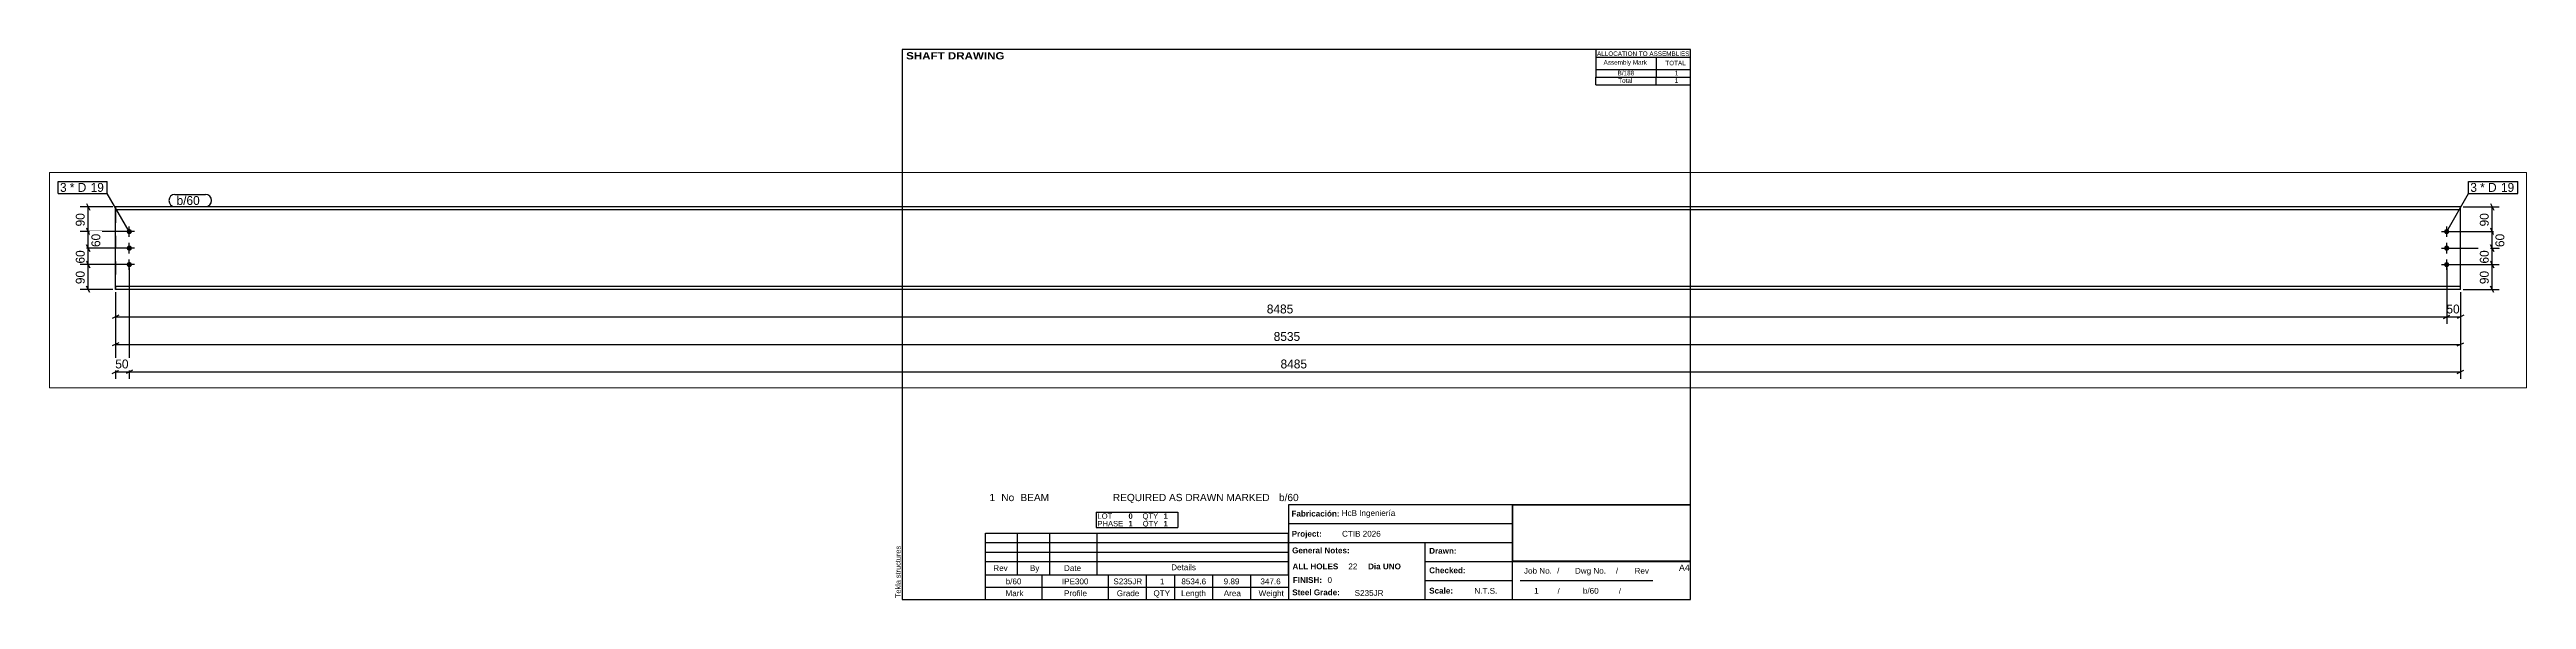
# Paper-space layout 'Layout1' of a CAD drawing. Header units: millimetres. Extents: x -305 to 596, y 5 to 205.
# The model-space entities are those that its viewports show. They can reach past a viewport. Long polylines and large blocks are cut down to what shows.
import ezdxf

# ---------------------------------------------------------------- set-up
doc = ezdxf.new("R2010")
doc.units = ezdxf.units.MM
doc.linetypes.add('DXK_LINE_DOT4', pattern=[0.9408, 0.4704, -0.4704])
doc.layers.add('Viewport layer', color=7, linetype='Continuous', plot=False)
doc.styles.add('Arial', font='ARIAL.TTF', dxfattribs={"height": 0.2})
doc.styles.add('Arial Black', font='ARIBLK.TTF', dxfattribs={"height": 0.2})
doc.styles.add('Arial Bold', font='ARIALBD.TTF', dxfattribs={"height": 0.2})
doc.styles.add('Comic Sans MS', font='COMIC.TTF', dxfattribs={"height": 0.2})

msp = doc.modelspace()

# ---------------------------------------------------------------- hatches: boundary and pattern name
at = {"linetype": 'Continuous'}
for points in [[(299.8, 567.6), (299.6, 565.6), (299, 563.7), (298, 562), (296.7, 560.5), (295.1, 559.4), (293.3, 558.6), (291.3, 558.2), (289.3, 558.2), (287.4, 558.6), (285.6, 559.4), (284, 560.5), (282.6, 562), (281.7, 563.7), (281, 565.6), (280.8, 567.6), (281, 569.6), (281.7, 571.5), (282.6, 573.2), (284, 574.7), (285.6, 575.8), (287.4, 576.6), (289.3, 577), (291.3, 577), (293.3, 576.6), (295.1, 575.8), (296.7, 574.7), (298, 573.2), (299, 571.5), (299.6, 569.6)], [(8715.4, 567.6, -1), (8734.4, 567.6, -1)], [(299.8, 507.6), (299.6, 505.6), (299, 503.7), (298, 502), (296.7, 500.5), (295.1, 499.4), (293.3, 498.6), (291.3, 498.2), (289.3, 498.2), (287.4, 498.6), (285.6, 499.4), (284, 500.5), (282.6, 502), (281.7, 503.7), (281, 505.6), (280.8, 507.6), (281, 509.6), (281.7, 511.5), (282.6, 513.2), (284, 514.7), (285.6, 515.8), (287.4, 516.6), (289.3, 517), (291.3, 517), (293.3, 516.6), (295.1, 515.8), (296.7, 514.7), (298, 513.2), (299, 511.5), (299.6, 509.6)], [(299.8, 447.6), (299.6, 445.6), (299, 443.7), (298, 442), (296.7, 440.5), (295.1, 439.4), (293.3, 438.6), (291.3, 438.2), (289.3, 438.2), (287.4, 438.6), (285.6, 439.4), (284, 440.5), (282.6, 442), (281.7, 443.7), (281, 445.6), (280.8, 447.6), (281, 449.6), (281.7, 451.5), (282.6, 453.2), (284, 454.7), (285.6, 455.8), (287.4, 456.6), (289.3, 457), (291.3, 457), (293.3, 456.6), (295.1, 455.8), (296.7, 454.7), (298, 453.2), (299, 451.5), (299.6, 449.6)], [(8715.4, 507.6, -1), (8734.4, 507.6, -1)], [(8715.4, 447.6, -1), (8734.4, 447.6, -1)]]:
    msp.add_hatch(color=3, dxfattribs=at).paths.add_polyline_path(points)

# ---------------------------------------------------------------- linework, layer by layer
at = {"color": 8, "linetype": 'Continuous'}
for p, q in [((230.3, 657.6), (111.9, 657.6)), ((134.3, 669.6), (146.3, 645.6)), ((140.3, 567.6), (140.3, 657.6)), ((8784.9, 657.6), (8915.9, 657.6)), ((8884.3, 669.6), (8896.3, 645.6)), ((8890.3, 567.6), (8890.3, 657.6)), ((280.3, 567.6), (111.9, 567.6)), ((146.3, 555.6), (134.3, 579.6)), ((8734.9, 567.6), (8915.9, 567.6)), ((8896.3, 555.6), (8884.3, 579.6)), ((280.3, 507.6), (114.7, 507.6)), ((146.3, 495.6), (134.3, 519.6)), ((146.3, 435.6), (134.3, 459.6)), ((8734.9, 507.6), (8918.7, 507.6)), ((8896.3, 495.6), (8884.3, 519.6)), ((8896.3, 435.6), (8884.3, 459.6)), ((280.3, 447.6), (111.9, 447.6)), ((146.3, 345.6), (134.3, 369.6)), ((290.3, 437.6), (290.3, 32)), ((290.3, 437.6), (290.3, 32)), ((8724.9, 437.6), (8724.9, 232)), ((8734.9, 447.6), (8915.9, 447.6)), ((8896.3, 345.6), (8884.3, 369.6)), ((230.3, 357.6), (111.9, 357.6)), ((240.3, 347.6), (240.3, 232)), ((240.3, 347.6), (240.3, 132)), ((240.3, 347.6), (240.3, 32)), ((8774.9, 347.6), (8774.9, 232)), ((8784.9, 357.6), (8915.9, 357.6)), ((252.3, 263.6), (228.3, 251.6)), ((8712.9, 251.6), (8736.9, 263.6)), ((8724.9, 257.6), (8774.9, 257.6)), ((8786.9, 263.6), (8762.9, 251.6)), ((252.3, 163.6), (228.3, 151.6)), ((240.3, 157.6), (8774.9, 157.6)), ((8762.9, 151.6), (8786.9, 163.6)), ((228.3, 51.6), (252.3, 63.6)), ((240.3, 57.6), (290.3, 57.6)), ((302.3, 63.6), (278.3, 51.6)), ((302.3, 63.6), (278.3, 51.6)), ((290.3, 57.6), (8774.9, 57.6)), ((8762.9, 51.6), (8786.9, 63.6))]:
    msp.add_line(p, q, dxfattribs=at)
at = {"color": 7, "linetype": 'Continuous'}
for p, q in [((240.3, 646.9), (240.3, 657.6)), ((8774.9, 657.6), (240.3, 657.6)), ((240.3, 368.3), (240.3, 646.9)), ((240.3, 646.9), (240.3, 646.9)), ((8774.9, 646.9), (240.3, 646.9)), ((8774.9, 357.6), (8774.9, 657.6)), ((240.3, 357.6), (240.3, 368.3)), ((240.3, 368.3), (240.3, 368.3)), ((8774.9, 368.3), (240.3, 368.3)), ((8774.9, 357.6), (240.3, 357.6))]:
    msp.add_line(p, q, dxfattribs=at)
at = {"color": 7, "linetype": 'DXK_LINE_DOT4'}
for p, q in [((240.3, 657.6), (240.3, 657.6)), ((240.3, 657.6), (240.3, 646.9)), ((240.3, 646.9), (240.3, 646.9)), ((240.3, 646.9), (240.3, 368.3)), ((240.3, 368.3), (240.3, 368.3)), ((240.3, 368.3), (240.3, 357.6)), ((240.3, 357.6), (240.3, 357.6))]:
    msp.add_line(p, q, dxfattribs=at)
at = {"color": 3, "linetype": 'Continuous'}
for p, q in [((309.3, 567.6), (271.3, 567.6)), ((290.3, 548.6), (290.3, 586.6)), ((8705.9, 567.6), (8743.9, 567.6)), ((8724.9, 548.6), (8724.9, 586.6)), ((309.3, 507.6), (271.3, 507.6)), ((290.3, 488.6), (290.3, 526.6)), ((290.3, 428.6), (290.3, 466.6)), ((8705.9, 507.6), (8743.9, 507.6)), ((8724.9, 488.6), (8724.9, 526.6)), ((8724.9, 428.6), (8724.9, 466.6)), ((309.3, 447.6), (271.3, 447.6)), ((8705.9, 447.6), (8743.9, 447.6))]:
    msp.add_line(p, q, dxfattribs=at)

# ---------------------------------------------------------------- wipeouts: each hides what was drawn before it
at = {"color": 0}
for points in [[(64.1, 712.2), (64.1, 744.2), (38, 744.2), (38, 712.2)], [(8837, 712.2), (8837, 744.2), (8810.9, 744.2), (8810.9, 712.2)]]:
    msp.add_wipeout(points, dxfattribs=at)

# ---------------------------------------------------------------- next in the draw order: wipeouts: each hides what was drawn before it
for points in [[(64.1, 712.2), (64.1, 744.2), (38, 744.2), (38, 712.2)], [(8837, 712.2), (8837, 744.2), (8810.9, 744.2), (8810.9, 712.2)], [(134.3, 645.1), (89.5, 645.1), (89.5, 580.1), (134.3, 580.1)], [(561.6, 664.6), (561.6, 696.6), (462.3, 696.6), (462.3, 664.6)], [(8884.3, 645.1), (8839.5, 645.1), (8839.5, 580.1), (8884.3, 580.1)], [(8782.4, 263.6), (8782.4, 308.4), (8717.5, 308.4), (8717.5, 263.6)], [(4566.2, 163.6), (4566.2, 208.4), (4449.1, 208.4), (4449.1, 163.6)], [(297.8, 63.6), (297.8, 108.4), (232.9, 108.4), (232.9, 63.6)], [(4591.2, 63.6), (4591.2, 108.4), (4474.1, 108.4), (4474.1, 63.6)]]:
    msp.add_wipeout(points, dxfattribs=at)

# ---------------------------------------------------------------- next in the draw order: linework, layer by layer
at = {"color": 8, "linetype": 'Continuous'}
for p, q in [((280.3, 567.6), (114.7, 567.6)), ((134.3, 579.6), (146.3, 555.6)), ((140.3, 507.6), (140.3, 567.6)), ((8734.9, 567.6), (8918.7, 567.6)), ((8884.3, 579.6), (8896.3, 555.6)), ((8890.3, 507.6), (8890.3, 567.6)), ((8724.9, 437.6), (8724.9, 232)), ((8774.9, 347.6), (8774.9, 132)), ((8774.9, 347.6), (8774.9, 32)), ((240.3, 257.6), (8724.9, 257.6)), ((8712.9, 251.6), (8736.9, 263.6))]:
    msp.add_line(p, q, dxfattribs=at)

# ---------------------------------------------------------------- next in the draw order: texts
at = {"color": 3, "style": 'Comic Sans MS'}
for p in [(127.9, 586.5), (8877.9, 586.5)]:
    msp.add_text('90', height=32.38, rotation=90.00021, dxfattribs=at).set_placement(p)
for s, p in [('50', (8723.9, 270)), ('8535', (4455.5, 170)), ('50', (239.3, 70)), ('8485', (4480.5, 70))]:
    msp.add_text(s, height=32.38, dxfattribs=at).set_placement(p)

# ---------------------------------------------------------------- next in the draw order: wipeouts: each hides what was drawn before it
at = {"color": 0}
for points in [[(139.9, 712.2), (139.9, 744.2), (73.7, 744.2), (73.7, 712.2)], [(8912.8, 712.2), (8912.8, 744.2), (8846.6, 744.2), (8846.6, 712.2)], [(561.6, 664.6), (561.6, 696.6), (462.3, 696.6), (462.3, 664.6)]]:
    msp.add_wipeout(points, dxfattribs=at)

# ---------------------------------------------------------------- next in the draw order: linework, layer by layer
at = {"color": 7, "linetype": 'Continuous'}
for p, q in [((456.3, 702.6), (567.6, 702.6)), ((456.3, 658.6), (567.6, 658.6))]:
    msp.add_line(p, q, dxfattribs=at)
for centre, start, end in [((456.3, 680.6), 90, 270), ((567.6, 680.6), 270, 90)]:
    msp.add_arc(centre, 22, start, end, dxfattribs=at)

# ---------------------------------------------------------------- next in the draw order: texts
at = {"color": 3, "style": 'Comic Sans MS'}
msp.add_text('b/60', height=32.38, dxfattribs=at).set_placement((462.3, 664.6))

# ---------------------------------------------------------------- next in the draw order: wipeouts: each hides what was drawn before it
at = {"color": 0}
for points in [[(139.9, 712.2), (139.9, 744.2), (73.7, 744.2), (73.7, 712.2)], [(8912.8, 712.2), (8912.8, 744.2), (8846.6, 744.2), (8846.6, 712.2)], [(191.1, 570.1), (146.3, 570.1), (146.3, 505.1), (191.1, 505.1)], [(8941.1, 570.1), (8896.3, 570.1), (8896.3, 505.1), (8941.1, 505.1)], [(4541.2, 263.6), (4541.2, 308.4), (4424.1, 308.4), (4424.1, 263.6)]]:
    msp.add_wipeout(points, dxfattribs=at)

# ---------------------------------------------------------------- next in the draw order: linework, layer by layer
at = {"color": 7, "linetype": 'Continuous'}
for p, q in [((32, 706.2), (32, 750.2)), ((8804.9, 706.2), (8804.9, 750.2)), ((8724.9, 567.6), (8804.9, 706.2))]:
    msp.add_line(p, q, dxfattribs=at)
at = {"color": 8, "linetype": 'Continuous'}
for p, q in [((280.3, 507.6), (111.9, 507.6)), ((134.3, 519.6), (146.3, 495.6)), ((140.3, 447.6), (140.3, 507.6)), ((8734.9, 507.6), (8915.9, 507.6)), ((8884.3, 519.6), (8896.3, 495.6)), ((8890.3, 447.6), (8890.3, 507.6))]:
    msp.add_line(p, q, dxfattribs=at)

# ---------------------------------------------------------------- next in the draw order: texts
at = {"color": 3, "style": 'Comic Sans MS'}
for s, height, p in [('3', 32.4, (38, 712.2)), ('3', 32.4, (8810.9, 712.2)), ('8485', 32.38, (4430.5, 270))]:
    msp.add_text(s, height=height, dxfattribs=at).set_placement(p)
for p in [(184.7, 511.5), (8934.7, 511.5)]:
    msp.add_text('60', height=32.38, rotation=90.00021, dxfattribs=at).set_placement(p)

# ---------------------------------------------------------------- next in the draw order: wipeouts: each hides what was drawn before it
at = {"color": 0}
for points in [[(194.7, 712.2), (194.7, 744.2), (149.5, 744.2), (149.5, 712.2)], [(8967.7, 712.2), (8967.7, 744.2), (8922.4, 744.2), (8922.4, 712.2)]]:
    msp.add_wipeout(points, dxfattribs=at)

# ---------------------------------------------------------------- next in the draw order: wipeouts: each hides what was drawn before it
for points in [[(194.7, 712.2), (194.7, 744.2), (149.5, 744.2), (149.5, 712.2)], [(8967.7, 712.2), (8967.7, 744.2), (8922.4, 744.2), (8922.4, 712.2)], [(134.3, 510.1), (89.5, 510.1), (89.5, 445.1), (134.3, 445.1)], [(8884.3, 510.1), (8839.5, 510.1), (8839.5, 445.1), (8884.3, 445.1)]]:
    msp.add_wipeout(points, dxfattribs=at)

# ---------------------------------------------------------------- next in the draw order: linework, layer by layer
at = {"color": 7, "linetype": 'Continuous'}
for p, q in [((32, 750.2), (210.3, 750.2)), ((210.3, 706.2), (210.3, 750.2)), ((8804.9, 750.2), (8983.3, 750.2)), ((8983.3, 706.2), (8983.3, 750.2)), ((32, 706.2), (210.3, 706.2)), ((290.3, 567.6), (210.3, 706.2)), ((8804.9, 706.2), (8983.3, 706.2))]:
    msp.add_line(p, q, dxfattribs=at)
at = {"color": 8, "linetype": 'Continuous'}
for p, q in [((134.3, 459.6), (146.3, 435.6)), ((8884.3, 459.6), (8896.3, 435.6)), ((280.3, 447.6), (111.9, 447.6)), ((140.3, 357.6), (140.3, 447.6)), ((8734.9, 447.6), (8915.9, 447.6)), ((8890.3, 357.6), (8890.3, 447.6))]:
    msp.add_line(p, q, dxfattribs=at)

# ---------------------------------------------------------------- next in the draw order: texts
at = {"color": 3, "style": 'Comic Sans MS'}
for s, p in [('* D', (73.7, 712.2)), ('19', (149.5, 712.2)), ('* D', (8846.6, 712.2)), ('19', (8922.4, 712.2))]:
    msp.add_text(s, height=32.38, dxfattribs=at).set_placement(p)
for p in [(127.9, 451.5), (8877.9, 451.5)]:
    msp.add_text('60', height=32.38, rotation=90.00021, dxfattribs=at).set_placement(p)

# ---------------------------------------------------------------- next in the draw order: wipeouts: each hides what was drawn before it
at = {"color": 0}
for points in [[(134.3, 435.1), (89.5, 435.1), (89.5, 370.1), (134.3, 370.1)], [(8884.3, 435.1), (8839.5, 435.1), (8839.5, 370.1), (8884.3, 370.1)]]:
    msp.add_wipeout(points, dxfattribs=at)

# ---------------------------------------------------------------- next in the draw order: texts
at = {"color": 3, "style": 'Comic Sans MS'}
for p in [(127.9, 376.5), (8877.9, 376.5)]:
    msp.add_text('90', height=32.38, rotation=90.00021, dxfattribs=at).set_placement(p)

psp = doc.layouts.get("Layout1")

# ---------------------------------------------------------------- linework, layer by layer
at = {"color": 5, "linetype": 'Continuous'}
for p, q in [((292, 205), (5, 205)), ((5, 205), (5, 5)), ((292, 5), (292, 205)), ((5, 5), (292, 5))]:
    psp.add_line(p, q, dxfattribs=at)
at = {"color": 7, "linetype": 'Continuous'}
for p, q in [((257.51, 205), (257.51, 197.75)), ((257.57, 202.24), (292, 202.24)), ((279.49, 202.24), (279.49, 197.75)), ((257.51, 197.75), (257.51, 195)), ((257.51, 192.23), (257.51, 194.99)), ((257.51, 192.23), (292, 192.23)), ((257.54, 194.99), (292, 194.99)), ((257.57, 197.75), (292, 197.75)), ((279.49, 197.75), (279.49, 195)), ((279.49, 192.23), (279.49, 194.99)), ((75.68, 36.74), (105.35, 36.74)), ((75.68, 36.74), (75.68, 33.98)), ((105.35, 36.74), (105.35, 33.98)), ((145.72, 5), (145.72, 39.5)), ((145.75, 39.5), (292, 39.5)), ((227.14, 5), (227.14, 39.5)), ((35.31, 13.97), (35.31, 29.15)), ((35.31, 29.15), (145.71, 29.15)), ((47.04, 13.97), (47.04, 29.15)), ((58.77, 13.97), (58.77, 29.15)), ((75.68, 33.98), (75.68, 31.22)), ((75.68, 31.22), (105.35, 31.22)), ((76.02, 13.97), (76.02, 29.15)), ((105.35, 33.98), (105.35, 31.22)), ((145.71, 13.97), (145.71, 29.15)), ((145.72, 32.6), (227.14, 32.6)), ((35.31, 25.7), (145.71, 25.7)), ((35.31, 22.25), (145.71, 22.25)), ((35.31, 18.8), (145.71, 18.8)), ((145.72, 25.7), (227.14, 25.7)), ((195.4, 5), (195.4, 25.7)), ((195.4, 18.8), (292, 18.8)), ((35.31, 13.96), (145.71, 13.97)), ((35.31, 9.49), (35.31, 13.96)), ((35.31, 9.48), (145.72, 9.49)), ((35.31, 5), (35.31, 9.48)), ((56.01, 9.49), (56.01, 13.97)), ((56.01, 5), (56.01, 9.48)), ((80.16, 9.49), (80.16, 13.97)), ((80.16, 5), (80.16, 9.48)), ((93.96, 9.49), (93.96, 13.97)), ((93.96, 5), (93.96, 9.48)), ((104.31, 9.49), (104.31, 13.97)), ((104.31, 5), (104.31, 9.48)), ((118.11, 9.49), (118.11, 13.97)), ((118.11, 5), (118.11, 9.48)), ((131.91, 9.49), (131.91, 13.97)), ((131.91, 5), (131.91, 9.48)), ((195.4, 11.9), (227.14, 11.9)), ((229.99, 11.92), (278.29, 11.92))]:
    psp.add_line(p, q, dxfattribs=at)
at = {"color": 2, "linetype": 'Continuous'}
for p, q in [((227.28, 39.46), (291.86, 39.46)), ((227.29, 19.02), (227.29, 39.46)), ((291.96, 19.03), (291.96, 39.47)), ((227.28, 19.03), (291.86, 19.03))]:
    psp.add_line(p, q, dxfattribs=at)

# ---------------------------------------------------------------- texts
at = {"color": 7}
for s, height, style, p in [(' SHAFT DRAWING', 2.6342, 'Arial Black', (5.3, 201.42)), ('ALLOCATION TO ASSEMBLIES', 1.6475, 'Arial', (257.95, 202.68)), ('Assembly Mark', 1.6475, 'Arial', (260.35, 199.52)), ('TOTAL', 1.648, 'Arial', (282.81, 199.28)), ('1', 2.64, 'Arial', (36.8, 40.76)), ('No', 2.636, 'Arial', (41.13, 40.76)), ('BEAM', 2.636, 'Arial', (48.08, 40.76)), ('REQUIRED AS DRAWN MARKED', 2.636, 'Arial', (81.71, 40.76)), ('b/60', 2.636, 'Arial', (142.18, 40.76)), ('b/60', 2.109, 'Arial', (42.71, 10.5)), ('IPE300', 2.109, 'Arial', (63.17, 10.5)), ('S235JR', 2.109, 'Arial', (81.91, 10.5)), ('1', 2.11, 'Arial', (98.86, 10.5)), ('8534.6', 2.109, 'Arial', (106.66, 10.5)), ('9.89', 2.109, 'Arial', (122.06, 10.5)), ('347.6', 2.109, 'Arial', (135.43, 10.5)), ('FINISH:', 2.107, 'Arial Bold', (147.22, 11)), ('0', 2.11, 'Arial', (159.84, 11))]:
    psp.add_text(s, height=height, dxfattribs=dict(at, style=style)).set_placement(p)
at = {"color": 7, "linetype": 'Continuous'}
for s, height, style, p in [('B/188', 1.648, 'Arial', (265.45, 195.63)), ('Total', 1.648, 'Arial', (265.67, 192.88)), ('1', 1.65, 'Arial', (286.21, 192.88)), ('1', 1.65, 'Arial', (286.23, 195.63)), ('LOT', 1.977, 'Arial', (76.13, 34.33)), ('0', 1.98, 'Arial Bold', (87.41, 34.33)), ('QTY', 1.977, 'Arial', (92.51, 34.33)), ('1', 1.98, 'Arial Bold', (100.18, 34.33)), ('Fabricación:', 2.1074, 'Arial Bold', (146.73, 35.16)), ('HcB Ingeniería', 2.1088, 'Arial', (165.02, 35.36)), ('PHASE', 1.977, 'Arial', (76.13, 31.57)), ('1', 1.98, 'Arial Bold', (87.41, 31.57)), ('QTY', 1.977, 'Arial', (92.58, 31.57)), ('1', 1.98, 'Arial Bold', (100.18, 31.57)), ('Project:', 2.107, 'Arial Bold', (146.81, 27.83)), ('CTIB 2026', 2.109, 'Arial', (165.14, 27.83)), ('General Notes:', 2.1074, 'Arial Bold', (146.96, 21.78)), ('ALL HOLES', 2.107, 'Arial Bold', (147.1, 15.96)), ('22', 2.109, 'Arial', (167.43, 15.96)), ('Dia UNO', 2.107, 'Arial Bold', (174.62, 15.96)), ('Drawn:', 2.107, 'Arial Bold', (196.85, 21.62)), ('Rev', 2.109, 'Arial', (38.21, 15.35)), ('By', 2.109, 'Arial', (51.53, 15.35)), ('Date', 2.109, 'Arial', (63.94, 15.35)), ('Details', 2.109, 'Arial', (102.96, 15.63)), ('Scale:', 2.107, 'Arial Bold', (196.85, 7.13)), ('Checked:', 2.107, 'Arial Bold', (196.85, 14.53)), ('N.T.S.', 2.109, 'Arial', (213.29, 7.08)), ('Job No.', 2.109, 'Arial', (231.37, 14.37)), ('1', 2.11, 'Arial', (235.04, 7.08)), ('/', 2.11, 'Arial', (243.42, 14.37)), ('/', 1.98, 'Arial', (243.58, 7.08)), ('Dwg No.', 2.109, 'Arial', (249.91, 14.37)), ('b/60', 2.109, 'Arial', (252.8, 7.08)), ('/', 2.11, 'Arial', (264.81, 14.37)), ('/', 1.98, 'Arial', (265.88, 7.08)), ('Rev', 2.109, 'Arial', (271.61, 14.37)), ('A4', 2.307, 'Arial', (287.76, 15.38)), ('Mark', 2.109, 'Arial', (42.64, 6.19)), ('Profile', 2.109, 'Arial', (63.95, 6.19)), ('Grade', 2.109, 'Arial', (83.16, 6.19)), ('QTY', 2.109, 'Arial', (96.49, 6.19)), ('Length', 2.109, 'Arial', (106.58, 6.19)), ('Area', 2.109, 'Arial', (122.09, 6.19)), ('Weight', 2.109, 'Arial', (134.77, 6.19)), ('Steel Grade:', 2.1074, 'Arial Bold', (147.01, 6.52)), ('S235JR', 2.109, 'Arial', (169.74, 6.28))]:
    psp.add_text(s, height=height, dxfattribs=dict(at, style=style)).set_placement(p)
at = {"color": 174, "linetype": 'Continuous', "style": 'Arial'}
psp.add_text('Tekla structures', height=1.9102, rotation=90, dxfattribs=at).set_placement((4.5, 5.5))

# ---------------------------------------------------------------- viewports
at = {"layer": 'Viewport layer', "view_target_point": (4507.64, 391.08)}
psp.add_viewport(center=(145.47, 121.13), size=(901.53, 78.216), view_center_point=(0, 0), view_height=782.16, dxfattribs=at)

doc.saveas('drawing.dxf')
